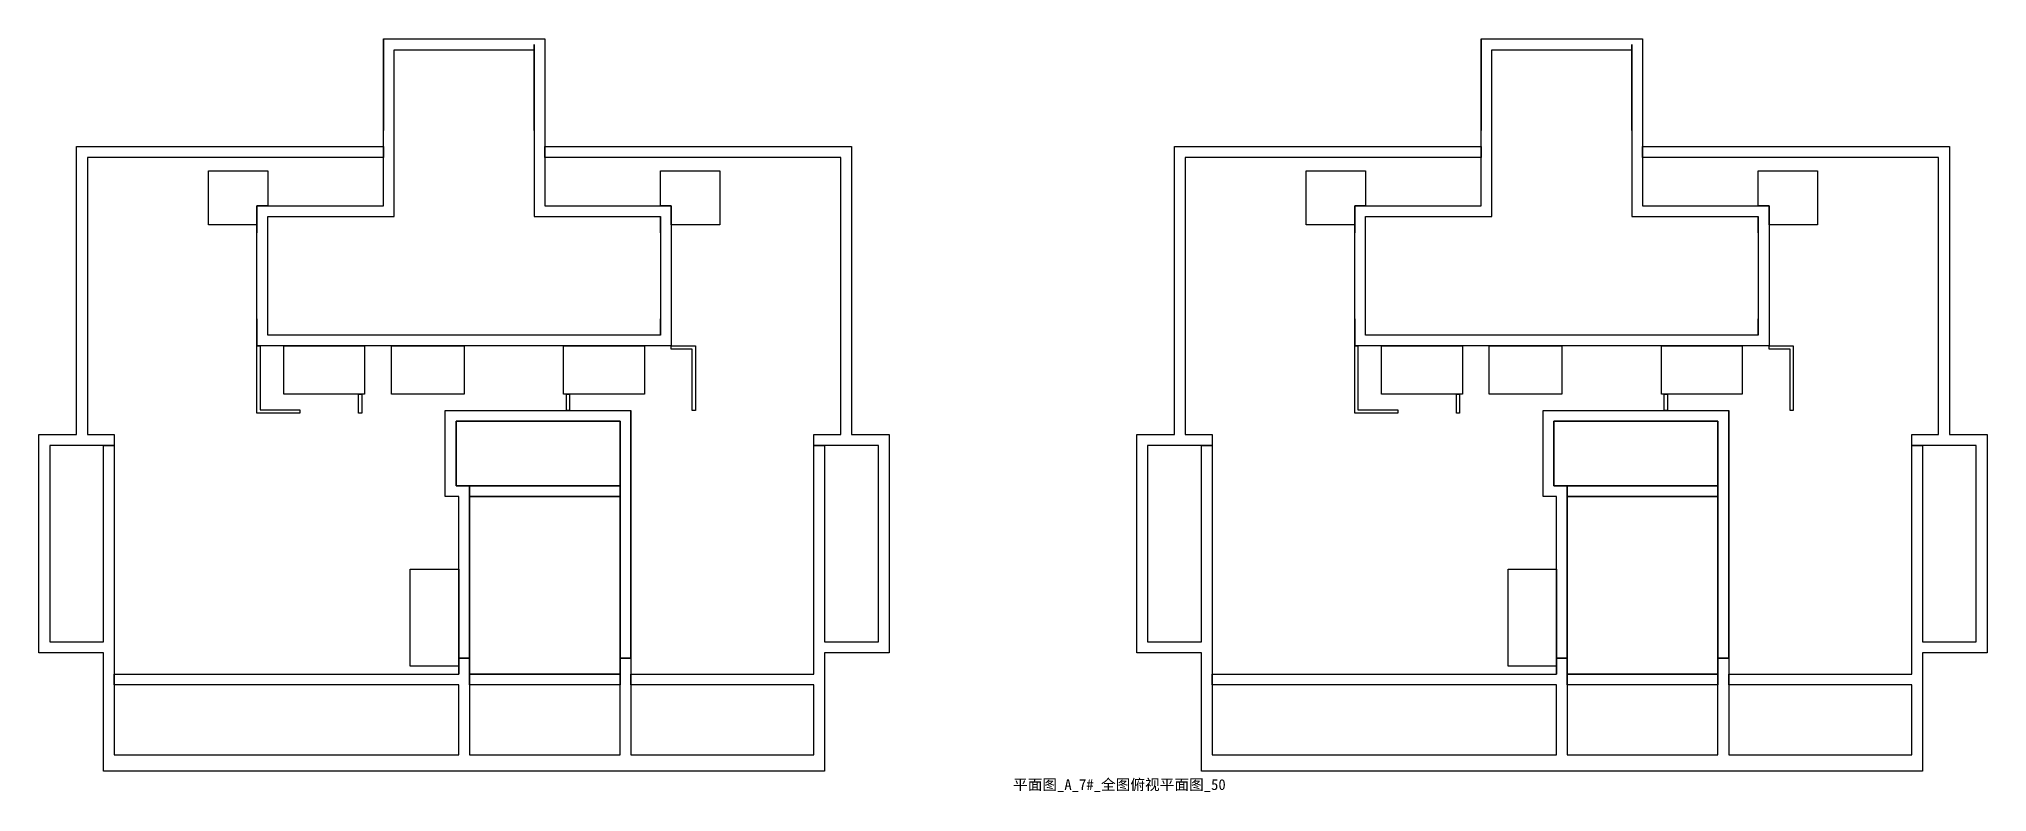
# Model space of a CAD drawing. Extents: x 2200 to 38400, y -588 to 13400.
import ezdxf

# ---------------------------------------------------------------- set-up
doc = ezdxf.new("R2010")
doc.units = 0
doc.header["$LTSCALE"] = 1000
doc.header["$MEASUREMENT"] = 0
doc.layers.get('DEFPOINTS').update_dxf_attribs({"color": 8, "linetype": 'CONTINUOUS'})
doc.layers.add('AE-FLOR', color=151, linetype='CONTINUOUS')
doc.styles.get("Standard").update_dxf_attribs({"font": 'Stfangso_1.ttf', "width": 0.7})

msp = doc.modelspace()

# ---------------------------------------------------------------- linework, layer by layer
at = {"layer": 'AE-FLOR', "linetype": 'Continuous'}
for points in [[(6250, 10300), (8599.9999, 10300), (8599.9999, 13400), (11599.9999, 13400), (11599.9999, 10300), (13949.9998, 10300), (13949.9998, 7700), (6250, 7700)], [(8599.9993, 13400), (8599.9999, 13400), (8599.9999, 11700.0054), (8599.9993, 11700)], [(26649.9999, 10300), (28999.9998, 10300), (28999.9998, 13400), (31999.9998, 13400), (31999.9998, 10300), (34349.9997, 10300), (34349.9997, 7700), (26649.9999, 7700)], [(28999.9993, 13400), (28999.9998, 13400), (28999.9998, 11700.0045), (28999.9993, 11700)], [(6450, 10100), (8799.9999, 10100), (8799.9999, 13200), (11399.9999, 13200), (11399.9999, 10100), (13749.9998, 10100), (13749.9998, 7900), (6450, 7900)], [(6450, 10100), (8799.9999, 10100), (8799.9999, 13200), (11399.9999, 13200), (11399.9999, 10100), (13749.9998, 10100), (13749.9998, 7900), (6450, 7900)], [(11399.9993, 13200), (11399.9999, 13296.9925), (11399.9999, 11700.0054), (11399.9993, 11700)], [(26849.9999, 10100), (29199.9999, 10100), (29199.9998, 10700), (29199.9998, 13200), (31799.9998, 13200), (31799.9998, 10100), (34149.9997, 10100), (34149.9997, 7900), (26849.9999, 7900)], [(26849.9999, 10100), (29199.9999, 10100), (29199.9999, 10200), (29199.9998, 10200), (29199.9998, 13200), (31799.9998, 13200), (31799.9998, 10200), (31799.9999, 10200), (31799.9999, 10100), (34149.9997, 10100), (34149.9997, 7900), (26849.9999, 7900)], [(31799.9993, 13200), (31799.9998, 13298.5075), (31799.9998, 11700.0045), (31799.9993, 11700)], [(3399.9999, 1400), (3399.9994, 1400), (3399.9994, 2000), (2699.9994, 2000), (2699.9994, 1999.9997), (2199.9994, 1999.9997), (2199.9994, 2199.9997), (2200, 2199.9997), (2200, 6050), (2900, 6050), (2900, 11200), (2899.9993, 11200), (2899.9993, 11400), (8599.9999, 11400), (8599.9999, 11200), (3100, 11200), (3100, 6050), (3599.9994, 6050), (3599.9994, 5850), (2400, 5850), (2400, 2200), (3400, 2200), (3400, 5849.9999), (3600, 5849.9999), (3600, 2200), (3599.9999, 2200), (3599.9999, 100), (10000, 100), (10000, 1400), (3600, 1400), (3600, 1600), (10000.0072, 1600), (10000.0072, 1900), (10200.0072, 1900), (10200.0072, 1400), (10200, 1400), (10200, 100), (13000.0079, 100), (13000.0079, 1400), (13000.0072, 1400), (13000.0072, 1900), (13200.0072, 1900), (13200.0072, 1400), (13200.0079, 1400), (13200.0079, 100), (16600.0001, 100), (16600.0001, 1400), (13200.0079, 1400), (13200.0079, 1600), (16599.9994, 1600), (16599.9994, 2200), (16600, 2200), (16600, 5849.9999), (16800, 5849.9999), (16800, 2200), (17800, 2200), (17800, 5850), (16599.9994, 5850), (16599.9994, 6050), (17100, 6050), (17100, 11200), (11600.0001, 11200), (11600.0001, 11400), (17300, 11400), (17300, 6050), (18000, 6050), (18000, 2199.9997), (18000.0073, 2199.9997), (18000.0073, 1999.9997), (17500.0073, 1999.9997), (17500.0073, 2000), (16800.0001, 2000), (16800.0001, 0), (16799.9999, 0), (16799.9999, -200), (3399.9999, -200)], [(23799.9999, 0), (23799.9997, 0), (23799.9997, 1400), (23799.9994, 1400), (23799.9994, 2000), (23099.9994, 2000), (23099.9994, 1999.9997), (22599.9994, 1999.9997), (22599.9994, 2199.9997), (22599.9998, 2199.9997), (22599.9998, 6050), (23299.9998, 6050), (23299.9998, 11200), (23299.9993, 11200), (23299.9993, 11400), (28999.9997, 11400), (28999.9997, 11200), (23499.9998, 11200), (23499.9998, 6050), (23999.9994, 6050), (23999.9994, 5850), (22799.9998, 5850), (22799.9998, 2200), (23800, 2200), (23800, 5849.9999), (24000, 5849.9999), (24000, 2200), (23999.9997, 2200), (23999.9997, 100), (30400, 100), (30400, 1400), (24000, 1400), (24000, 1600), (30400.0072, 1600), (30400.0072, 1900), (30600.0072, 1900), (30600.0072, 1400), (30600, 1400), (30600, 100), (33400.0079, 100), (33400.0079, 1400), (33400.0072, 1400), (33400.0072, 1900), (33600.0072, 1900), (33600.0072, 1400), (33600.0079, 1400), (33600.0079, 100), (36999.9999, 100), (36999.9999, 1400), (33600.0079, 1400), (33600.0079, 1600), (36999.9994, 1600), (36999.9994, 2200), (37000, 2200), (37000, 5849.9999), (37200, 5849.9999), (37200, 2200), (38199.9998, 2200), (38199.9998, 5850), (36999.9994, 5850), (36999.9994, 6050), (37499.9998, 6050), (37499.9998, 11200), (31999.9999, 11200), (31999.9999, 11400), (37699.9998, 11400), (37699.9998, 6050), (38399.9998, 6050), (38399.9998, 2199.9997), (38400.0073, 2199.9997), (38400.0073, 1999.9997), (37900.0073, 1999.9997), (37900.0073, 2000), (37199.9999, 2000), (37199.9999, -200), (23799.9999, -200)], [(5350.0001, 10950), (6450, 10950), (6450, 10300), (6249.9994, 10300), (6249.9994, 9950), (5350.0001, 9950)], [(5350.0001, 10950), (6450, 10950), (6450, 10300), (6249.9994, 10300), (6249.9994, 9950), (5350.0001, 9950)], [(13950, 10300), (13750, 10300), (13750, 10950), (14849.9999, 10950), (14849.9999, 9950), (13950, 9950)], [(13950, 10300), (13750, 10300), (13750, 10950), (14849.9999, 10950), (14849.9999, 9950), (13950, 9950)], [(25749.9999, 10950), (26849.9998, 10950), (26849.9998, 10300), (26649.9994, 10300), (26649.9994, 9950), (25749.9999, 9950)], [(25749.9999, 10950), (26849.9998, 10950), (26849.9998, 10300), (26649.9994, 10300), (26649.9994, 9950), (25749.9999, 9950)], [(34349.9998, 10300), (34149.9998, 10300), (34149.9998, 10950), (35249.9997, 10950), (35249.9997, 9950), (34349.9998, 9950)], [(34349.9998, 10300), (34149.9998, 10300), (34149.9998, 10950), (35249.9997, 10950), (35249.9997, 9950), (34349.9998, 9950)], [(6249.9994, 10300), (6250, 10299.9984), (6250, 9800), (6249.9994, 9800)], [(26649.9994, 10300), (26649.9999, 10299.9987), (26649.9999, 9800), (26649.9994, 9800)], [(13749.9994, 10100), (13749.9998, 10099.9993), (13749.9998, 9800), (13749.9994, 9800)], [(34149.9994, 10100), (34149.9997, 10099.9995), (34149.9997, 9800), (34149.9994, 9800)], [(6249.9994, 8200), (6250, 8199.9991), (6250, 7700.0006), (6249.9994, 7700)], [(13749.9994, 8200), (13749.9998, 8199.9989), (13749.9998, 7900), (13749.9994, 7900)], [(26649.9994, 8200), (26649.9999, 8199.9992), (26649.9999, 7700.0005), (26649.9994, 7700)], [(34149.9994, 8200), (34149.9997, 8199.9991), (34149.9997, 7900), (34149.9994, 7900)], [(6250, 7700), (6310, 7700), (6310, 6510), (7050, 6510), (7050, 6450), (6250, 6450)], [(6750, 7700), (8250, 7700), (8250, 6800), (6750, 6800)], [(6750, 7700), (8250, 7700), (8250, 6800), (6750, 6800)], [(6750, 7700), (8250, 7700), (8250, 6800), (6750, 6800)], [(6750, 7700), (8250, 7700), (8250, 6800), (6750, 6800)], [(6750, 7700), (8250, 7700), (8250, 6800), (6750, 6800)], [(8749.9999, 7700), (10099.9999, 7700), (10099.9999, 6800), (8749.9999, 6800)], [(8749.9999, 7700), (10099.9999, 7700), (10099.9999, 6800), (8749.9999, 6800)], [(8749.9999, 7700), (10099.9999, 7700), (10099.9999, 6800), (8749.9999, 6800)], [(8749.9999, 7700), (10099.9999, 7700), (10099.9999, 6800), (8749.9999, 6800)], [(8749.9999, 7700), (10099.9999, 7700), (10099.9999, 6800), (8749.9999, 6800)], [(11949.9999, 7700), (13449.9999, 7700), (13449.9999, 6800), (11949.9999, 6800)], [(11949.9999, 7700), (13449.9999, 7700), (13449.9999, 6800), (11949.9999, 6800)], [(11949.9999, 7700), (13449.9999, 7700), (13449.9999, 6800), (11949.9999, 6800)], [(11949.9999, 7700), (13449.9999, 7700), (13449.9999, 6800), (11949.9999, 6800)], [(11949.9999, 7700), (13449.9999, 7700), (13449.9999, 6800), (11949.9999, 6800)], [(14340, 7640), (13949.9998, 7640), (13949.9998, 7700), (14400, 7700), (14400, 6500), (14340, 6500)], [(26649.9999, 7700), (26709.9999, 7700), (26709.9999, 6510), (27449.9999, 6510), (27449.9999, 6450), (26649.9999, 6450)], [(27149.9999, 7700), (28649.9999, 7700), (28649.9999, 6800), (27149.9999, 6800)], [(27149.9999, 7700), (28649.9999, 7700), (28649.9999, 6800), (27149.9999, 6800)], [(27149.9999, 7700), (28649.9999, 7700), (28649.9999, 6800), (27149.9999, 6800)], [(27149.9999, 7700), (28649.9999, 7700), (28649.9999, 6800), (27149.9999, 6800)], [(27149.9999, 7700), (28649.9999, 7700), (28649.9999, 6800), (27149.9999, 6800)], [(29149.9998, 7700), (30499.9998, 7700), (30499.9998, 6800), (29149.9998, 6800)], [(29149.9998, 7700), (30499.9998, 7700), (30499.9998, 6800), (29149.9998, 6800)], [(29149.9998, 7700), (30499.9998, 7700), (30499.9998, 6800), (29149.9998, 6800)], [(29149.9998, 7700), (30499.9998, 7700), (30499.9998, 6800), (29149.9998, 6800)], [(29149.9998, 7700), (30499.9998, 7700), (30499.9998, 6800), (29149.9998, 6800)], [(32349.9998, 7700), (33849.9998, 7700), (33849.9998, 6800), (32349.9998, 6800)], [(32349.9998, 7700), (33849.9998, 7700), (33849.9998, 6800), (32349.9998, 6800)], [(32349.9998, 7700), (33849.9998, 7700), (33849.9998, 6800), (32349.9998, 6800)], [(32349.9998, 7700), (33849.9998, 7700), (33849.9998, 6800), (32349.9998, 6800)], [(32349.9998, 7700), (33849.9998, 7700), (33849.9998, 6800), (32349.9998, 6800)], [(34739.9999, 7640), (34349.9997, 7640), (34349.9997, 7700), (34799.9999, 7700), (34799.9999, 6500), (34739.9999, 6500)], [(8140, 6800), (8200, 6800), (8200, 6450), (8140, 6450)], [(12000, 6800), (12060, 6800), (12060, 6500), (12000, 6500)], [(28539.9999, 6800), (28599.9999, 6800), (28599.9999, 6450), (28539.9999, 6450)], [(32399.9999, 6800), (32459.9999, 6800), (32459.9999, 6500), (32399.9999, 6500)], [(10200.0072, 1400.0005), (10200.0072, 1600), (12999.9999, 1600), (12999.9999, 6300), (9949.9999, 6300), (9949.9999, 5100), (10199.9999, 5100), (10199.9999, 1900), (10000.0072, 1900), (10000.0072, 1600), (9999.9999, 1600), (9999.9999, 4900), (9749.9999, 4900), (9749.9999, 6500), (13199.9999, 6500), (13199.9999, 1900), (13000.0072, 1900), (13000.0072, 1400), (10200, 1400)], [(9949.9999, 6300), (12999.9999, 6300), (12999.9999, 5100), (9949.9999, 5100)], [(9949.9999, 6300), (12999.9999, 6300), (12999.9999, 5100), (9949.9999, 5100)], [(9949.9999, 6300), (12999.9999, 6300), (12999.9999, 5100), (9949.9999, 5100)], [(9949.9999, 6300), (12999.9999, 6300), (12999.9999, 5100), (9949.9999, 5100)], [(9949.9999, 6300), (12999.9999, 6300), (12999.9999, 5100), (9949.9999, 5100)], [(13199.9999, 6499.9996), (13200.0079, 5100), (13199.9999, 5100)], [(30600.0072, 1400.0005), (30600.0072, 1600), (33399.9998, 1600), (33399.9998, 6300), (30349.9998, 6300), (30349.9998, 5100), (30599.9998, 5100), (30599.9998, 1900), (30400.0072, 1900), (30400.0072, 1600), (30399.9998, 1600), (30399.9998, 4900), (30149.9998, 4900), (30149.9998, 6500), (33599.9998, 6500), (33599.9998, 1900), (33400.0072, 1900), (33400.0072, 1400), (30600, 1400)], [(30349.9998, 6300), (33399.9998, 6300), (33399.9998, 5100), (30349.9998, 5100)], [(30349.9998, 6300), (33399.9998, 6300), (33399.9998, 5100), (30349.9998, 5100)], [(30349.9998, 6300), (33399.9998, 6300), (33399.9998, 5100), (30349.9998, 5100)], [(30349.9998, 6300), (33399.9998, 6300), (33399.9998, 5100), (30349.9998, 5100)], [(30349.9998, 6300), (30350, 6300), (30350, 5100), (30349.9998, 5100)], [(30349.9998, 6300), (33399.9998, 6300), (33399.9998, 5100), (30349.9998, 5100)], [(33599.9998, 6499.9989), (33600, 6500), (33600.0079, 5100), (33599.9998, 5100)], [(10200.0072, 1900), (10200.0079, 1900), (10200.0079, 4600), (10199.9999, 4600), (10199.9999, 5100), (10200.0011, 5099.9985), (10200.0011, 4900), (12999.9999, 4900), (12999.9999, 1600), (10200.0072, 1600)], [(10200.0072, 1900), (10200.0079, 1900), (10200.0079, 4600), (10199.9999, 4600), (10199.9999, 5100), (10200.0011, 5099.9985), (10200.0011, 4900), (12999.9999, 4900), (12999.9999, 1600), (10200.0072, 1600)], [(10200.0072, 1900), (10200.0079, 1900), (10200.0079, 4600), (10199.9999, 4600), (10199.9999, 5100), (10200.0011, 5099.9985), (10200.0011, 4900), (12999.9999, 4900), (12999.9999, 1600), (10200.0072, 1600)], [(10200.0072, 1900), (10200.0079, 1900), (10200.0079, 4600), (10199.9999, 4600), (10199.9999, 5100), (10200.0011, 5099.9985), (10200.0011, 4900), (12999.9999, 4900), (12999.9999, 1600), (10200.0072, 1600)], [(10199.9999, 4600.0013), (10199.9999, 5100), (10200.0004, 5100), (10200.0004, 4600)], [(10200.0072, 1900), (10200.0079, 1900), (10200.0079, 4600), (10199.9999, 4600), (10199.9999, 5100), (10200.0011, 5099.9985), (10200.0011, 4900), (12999.9999, 4900), (12999.9999, 1600), (10200.0072, 1600)], [(10200.0011, 5100), (12999.9999, 5100), (12999.9999, 4900), (10200.0011, 4900)], [(13199.9999, 5099.9818), (13200.0072, 5100), (13200.0072, 4600), (13199.9999, 4600)], [(30600.0072, 1900), (30600.0079, 1900), (30600.0079, 4600), (30599.9998, 4600), (30599.9998, 5100), (30600.0011, 5099.9984), (30600.0011, 4900), (33399.9998, 4900), (33399.9998, 1600), (30600.0072, 1600)], [(30600.0072, 1900), (30600.0079, 1900), (30600.0079, 4600), (30599.9998, 4600), (30599.9998, 5100), (30600.0011, 5099.9984), (30600.0011, 4900), (33399.9998, 4900), (33399.9998, 1600), (30600.0072, 1600)], [(30600.0072, 1900), (30600.0079, 1900), (30600.0079, 4600), (30599.9998, 4600), (30599.9998, 5100), (30600.0011, 5099.9984), (30600.0011, 4900), (33399.9998, 4900), (33399.9998, 1600), (30600.0072, 1600)], [(30600.0072, 1900), (30600.0079, 1900), (30600.0079, 4600), (30599.9998, 4600), (30599.9998, 5100), (30600.0011, 5099.9984), (30600.0011, 4900), (33399.9998, 4900), (33399.9998, 1600), (30600.0072, 1600)], [(30599.9998, 4600.0015), (30599.9998, 5100), (30600.0004, 5100), (30600.0004, 4600)], [(30600.0072, 1900), (30600.0079, 1900), (30600.0079, 4600), (30599.9998, 4600), (30599.9998, 5100), (30600.0011, 5099.9984), (30600.0011, 4900), (33399.9998, 4900), (33399.9998, 1600), (30600.0072, 1600)], [(30600.0011, 5100), (33399.9998, 5100), (33399.9998, 4900), (30600.0011, 4900)], [(33599.9998, 5099.9815), (33600.0072, 5100), (33600.0072, 4600), (33599.9998, 4600)], [(10199.9999, 4599.8926), (10200.0079, 4600), (10200.0079, 1900), (10199.9999, 1900)], [(13199.9999, 4599.9993), (13200, 4600), (13200.0079, 1900), (13199.9999, 1900)], [(30599.9998, 4599.8913), (30600.0079, 4600), (30600.0079, 1900), (30599.9998, 1900)], [(33599.9998, 4599.9979), (33600, 4600), (33600.0079, 1900), (33599.9998, 1900)], [(9099.9999, 3550), (9999.9999, 3550), (9999.9999, 1750), (9099.9999, 1750)], [(9099.9999, 3550), (9999.9999, 3550), (9999.9999, 1750), (9099.9999, 1750)], [(9099.9999, 3550), (9999.9999, 3550), (9999.9999, 1750), (9099.9999, 1750)], [(9099.9999, 3550), (9999.9999, 3550), (9999.9999, 1750), (9099.9999, 1750)], [(9099.9999, 3550), (9999.9999, 3550), (9999.9999, 1750), (9099.9999, 1750)], [(29499.9998, 3550), (30399.9998, 3550), (30399.9998, 1750), (29499.9998, 1750)], [(29499.9998, 3550), (30399.9998, 3550), (30399.9998, 1750), (29499.9998, 1750)], [(29499.9998, 3550), (30399.9998, 3550), (30399.9998, 1750), (29499.9998, 1750)], [(29499.9998, 3550), (30399.9998, 3550), (30399.9998, 1750), (29499.9998, 1750)], [(29499.9998, 3550), (30399.9998, 3550), (30399.9998, 1750), (29499.9998, 1750)]]:
    msp.add_lwpolyline(points, close=True, dxfattribs=at)

# ---------------------------------------------------------------- texts
at = {"layer": 'DEFPOINTS'}
msp.add_text('平面图_A_7#_全图俯视平面图_50', height=200, dxfattribs=at).set_placement((20300.0033, -550))

doc.saveas('drawing.dxf')
